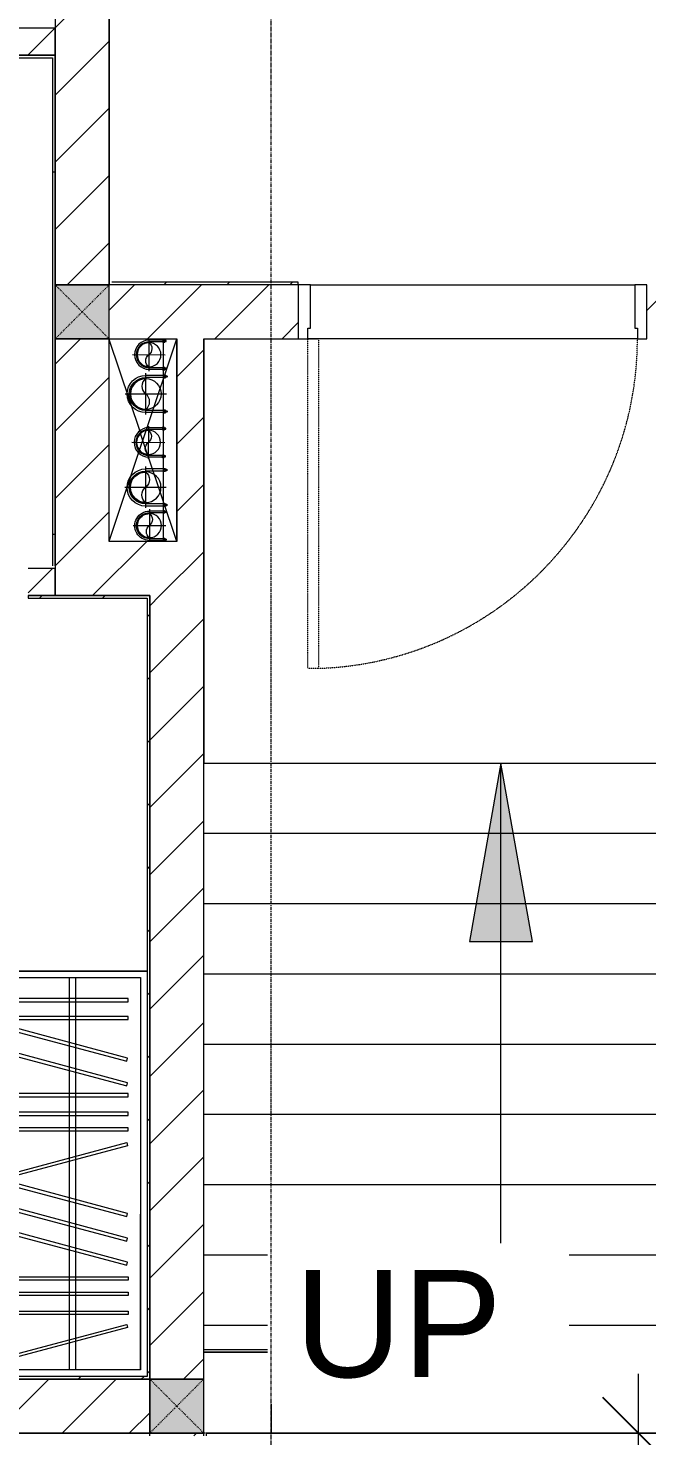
# Model space of a CAD drawing. Header units: millimetres. Extents: x 5356 to 209803, y -16346 to 109894.
# Drawn here: x 41753 to 44043, y 17227 to 22437 of the extents above; entities that cross this region are included whole.
import ezdxf

# ---------------------------------------------------------------- set-up
doc = ezdxf.new("R2010")
doc.units = ezdxf.units.MM
for name, pattern in [('Dash', [6, 3, -3]), ('Grid Line', [22.225, 12.7, -3.175, 3.175, -3.175]), ('IMPORT-CENTER _3_', [10.16, 6.35, -1.27, 1.27, -1.27]), ('IMPORT-Overhead', [3.96875, 2.38125, -1.5875]), ('NET VAN', [1.06, 0.53, -0.53])]:
    doc.linetypes.add(name, pattern=pattern)
for name, color, linetype, lineweight in [('0-1', 7, 'Continuous', 5), ('0-2', 9, 'Continuous', 9), ('A-ANNO-DIMS', 211, 'Continuous', 9), ('A-ANNO-DIMS-220', 211, 'Continuous', 9), ('A-AREA-1', 30, 'IMPORT-Overhead', 9), ('A-CLNG-PATT', 13, 'Continuous', 9), ('A-DETL-GENF-2', 9, 'NET VAN', 9), ('A-DOOR', 31, 'Continuous', 9), ('A-DOOR-FRAM', 31, 'Continuous', 9), ('A-FLOR', 192, 'Continuous', 9), ('A-FLOR-1', 9, 'Continuous', 9), ('A-WALL', 113, 'Continuous', 9), ('A-WALL-1', 253, 'Continuous', 18), ('A-WALL-2', 9, 'Continuous', 9), ('A-WALL-3', 113, 'Continuous', 18), ('A-WALL-PATT-1', 10, 'Continuous', 9), ('A-WALL-PATT-2', 9, 'Continuous', 9), ('A-WALL-PATT-3', 111, 'Continuous', 9), ('G-IMPT', 8, 'Continuous', 9), ('G-IMPT-2', 8, 'IMPORT-CENTER _3_', 9), ('I-FURN-1', 9, 'Continuous', 9), ('I-WALL-1', 253, 'Continuous', 18), ('I-WALL-3', 2, 'Continuous', 18), ('L-SITE-WALL-1', 9, 'Continuous', 9), ('M-EQPM', 50, 'Continuous', 9), ('S-COLS', 52, 'Continuous', 9), ('S-COLS-1', 254, 'Continuous', 5), ('S-COLS-4', 52, 'Continuous', 18), ('S-COLS-5', 52, 'Dash', 9), ('S-COLS-HDLN', 52, 'Dash', 9), ('S-GRID-1', 1, 'Grid Line', 9), ('S-STRS', 31, 'Continuous', 9), ('S-STRS-ANNO', 31, 'Continuous', 9), ('S-STRS-IDEN', 31, 'Continuous', 9)]:
    doc.layers.add(name, color=color, linetype=linetype, lineweight=lineweight)
doc.styles.add('Arial', font='arial_0.ttf', dxfattribs={"height": 396})
doc.styles.add('Arial_2', font='arial_0.ttf', dxfattribs={"width": 0.9, "height": 660})
doc.dimstyles.new('1_Dim_chi_tiet_khu_đất_2', dxfattribs={"dimscale": 304.8, "dimtxt": 673.371204, "dimasz": 0.866142, "dimexe": 0.721785, "dimexo": 0.0625, "dimgap": 0.072178, "dimtad": 1, "dimdec": 0, "dimrnd": 5, "dimzin": 0, "dimdsep": 46, "dimtxsty": 'Arial_2', "dimblk1": 'OBLIQUE', "dimblk2": 'OBLIQUE', "dimsah": 1, "dimcen": 0.09, "dimdle": 0.721785, "dimazin": 0, "dimtfac": 1, "dimtdec": 4, "dimtix": 1, "dimtmove": 0, "dimatfit": 3, "dimfxl": 2.165354, "dimfxlon": 1, "dimtvp": 1, "dimtolj": 1, "dimtzin": 0, "dimarcsym": 2})
pattern_1 = [(45, (0, 0), (-124.4508, 124.4508), [])]
pattern_2 = [(45, (0, 0), (-116.6726, 116.6726), [])]
pattern_3 = [(0, (0, 0), (894.08, 223.52), [73.762, -596.798, 73.762, -596.798, -3576.32]), (0, (0, 0), (894.08, 223.52), [-1341.12, 73.762, -1267.358, 73.762, -596.798, -1564.64]), (0, (0, 0), (894.08, 223.52), [-3352.8, 73.762, -373.278, 73.762, -1043.838]), (120, (335.28, 111.76), (-640.614, 662.536), [73.762, -596.798, 73.762, -4173.118]), (120, (335.28, 111.76), (-640.614, 662.536), [-744.322, -596.798, 73.762, -1267.358, -2235.2]), (120, (335.28, 111.76), (-640.614, 662.536), [-2682.24, 73.762, -596.798, 73.762, -1490.878]), (120, (335.28, 111.76), (-640.614, 662.536), [-3426.562, -373.278, 73.762, -1043.838]), (240, (447.04, 558.8), (-253.466, -886.056), [73.762, -596.798, 73.762, -4173.118]), (240, (447.04, 558.8), (-253.466, -886.056), [-744.322, -596.798, 73.762, -1267.358, -2235.2]), (240, (447.04, 558.8), (-253.466, -886.056), [-2682.24, 73.762, -596.798, 73.762, -1490.878]), (240, (447.04, 558.8), (-253.466, -886.056), [-3426.562, -373.278, 73.762, -1043.838])]

# ---------------------------------------------------------------- blocks, each defined once
blk = doc.blocks.new('NCV_TKTC_KET CAU_rvt-1-TKCS_MB ĐỊNH VỊ MỐC TỌA ĐỘ CÔNG TRÌNH')
at = {"layer": 'A-FLOR-1'}
blk.add_line((42052.7, 20536.9), (42052.7, 21286.9), dxfattribs=at)
at = {"layer": 'L-SITE-WALL-1'}
blk.add_line((42402.6, 17536.9), (42652.6, 17536.9), dxfattribs=at)
blk = doc.blocks.new('TU QUAN AO-SUITE ROOM_3 - TU QUAN AO-SUITE ROOM_3-V95-TKCS_MB ĐỊNH VỊ MỐC TỌA ĐỘ CÔNG TRÌNH')
at = {"layer": 'I-FURN-1'}
for p, q in [((0, -1500), (0, 0)), ((0, 0), (0, -1500)), ((-526, -24), (-24, -24)), ((-526, -1476), (-526, -24)), ((-526, -24), (-526, -600)), ((-287, -24), (-287, -576)), ((-263, -24), (-263, -576)), ((-24, -24), (-24, -1476)), ((-478.3, -181.1), (-61.3, -69.4)), ((-58.2, -80.9), (-475.2, -192.7)), ((-61.3, -69.4), (-58.2, -80.9)), ((-475.2, -192.7), (-478.3, -181.1)), ((-480.1, -229.7), (-50.1, -229.7)), ((-480.1, -241.7), (-480.1, -229.7)), ((-50.1, -241.7), (-480.1, -241.7)), ((-50.1, -229.7), (-50.1, -241.7)), ((-480.1, -299.2), (-50.1, -299.2)), ((-480.1, -311.2), (-480.1, -299.2)), ((-50.1, -311.2), (-480.1, -311.2)), ((-50.1, -299.2), (-50.1, -311.2)), ((-480.1, -356.4), (-50.1, -356.4)), ((-480.1, -368.4), (-480.1, -356.4)), ((-50.1, -356.4), (-50.1, -368.4)), ((-50.1, -368.4), (-480.1, -368.4)), ((-475.2, -411.5), (-478.3, -423.1)), ((-58.2, -523.3), (-475.2, -411.5)), ((-478.3, -423.1), (-61.3, -534.9)), ((-475.2, -500.3), (-478.3, -511.9)), ((-478.3, -511.9), (-61.3, -623.6)), ((-58.2, -612.1), (-475.2, -500.3)), ((-61.3, -534.9), (-58.2, -523.3)), ((-526, -1476), (-526, -600)), ((-475.2, -591.5), (-478.3, -603.1)), ((-478.3, -603.1), (-61.3, -714.9)), ((-58.2, -703.3), (-475.2, -591.5)), ((-287, -576), (-287, -1476)), ((-263, -576), (-263, -1476)), ((-61.3, -623.6), (-58.2, -612.1)), ((-61.3, -714.9), (-58.2, -703.3)), ((-478.3, -853.9), (-61.3, -742.1)), ((-58.2, -753.7), (-475.2, -865.5)), ((-61.3, -742.1), (-58.2, -753.7)), ((-475.2, -865.5), (-478.3, -853.9)), ((-480.1, -908.6), (-480.1, -920.6)), ((-480.1, -908.6), (-480.1, -920.6)), ((-50.1, -908.6), (-480.1, -908.6)), ((-480.1, -920.6), (-50.1, -920.6)), ((-50.1, -920.6), (-50.1, -908.6)), ((-480.1, -965.8), (-480.1, -977.8)), ((-480.1, -965.8), (-480.1, -977.8)), ((-50.1, -965.8), (-480.1, -965.8)), ((-480.1, -977.8), (-50.1, -977.8)), ((-50.1, -977.8), (-50.1, -965.8)), ((-480.1, -1035.3), (-480.1, -1047.3)), ((-480.1, -1035.3), (-480.1, -1047.3)), ((-50.1, -1035.3), (-480.1, -1035.3)), ((-50.1, -1047.3), (-50.1, -1035.3)), ((-480.1, -1047.3), (-50.1, -1047.3)), ((-475.2, -1075.3), (-478.3, -1086.9)), ((-478.3, -1086.9), (-61.3, -1198.6)), ((-58.2, -1187.1), (-475.2, -1075.3)), ((-475.2, -1166.5), (-478.3, -1178.1)), ((-478.3, -1178.1), (-61.3, -1289.9)), ((-58.2, -1278.3), (-475.2, -1166.5)), ((-61.3, -1198.6), (-58.2, -1187.1)), ((-61.3, -1289.9), (-58.2, -1278.3)), ((-480.1, -1320.5), (-480.1, -1332.5)), ((-480.1, -1320.5), (-480.1, -1332.5)), ((-50.1, -1320.5), (-480.1, -1320.5)), ((-480.1, -1332.5), (-50.1, -1332.5)), ((-50.1, -1332.5), (-50.1, -1320.5)), ((-480.1, -1386.9), (-480.1, -1398.9)), ((-480.1, -1386.9), (-480.1, -1398.9)), ((-50.1, -1386.9), (-480.1, -1386.9)), ((-480.1, -1398.9), (-50.1, -1398.9)), ((-50.1, -1398.9), (-50.1, -1386.9)), ((-550, -1500), (0, -1500)), ((0, -1500), (-550, -1500)), ((-24, -1476), (-526, -1476))]:
    blk.add_line(p, q, dxfattribs=at)
blk = doc.blocks.new('NCV_TKTC_TANG 1_rvt-1-TKCS_MB ĐỊNH VỊ MỐC TỌA ĐỘ CÔNG TRÌNH')
at = {"layer": 'A-WALL-PATT-1'}
h = blk.add_hatch(dxfattribs=at)
h.set_pattern_fill('FP_2', color=256, style=0, pattern_type=2)
h.set_pattern_definition(pattern_1)
h.paths.add_polyline_path([(41852.6, 22336.9), (41852.6, 22436.9), (40052.6, 22436.9), (40052.6, 22336.9), (41669.5, 22336.9)])
h.paths.add_polyline_path([(38152.6, 22336.9), (39952.6, 22336.9), (39952.6, 22436.9), (38152.6, 22436.9), (38152.6, 22431.7)])
h = blk.add_hatch(dxfattribs=at)
h.set_pattern_fill('FP_4', color=256, style=0, pattern_type=2)
h.set_pattern_definition(pattern_3)
h.paths.add_polyline_path([(41419.3, 22326.9), (41852.6, 22326.9), (41852.6, 22336.9), (40062.6, 22336.9), (40062.6, 22326.9), (41397.5, 22326.9)])
h = blk.add_hatch(dxfattribs=at)
h.set_pattern_fill('FP_4', color=256, style=0, pattern_type=2)
h.set_pattern_definition(pattern_3)
h.paths.add_polyline_path([(41852.6, 20446.9), (41852.6, 22326.9), (41842.6, 22326.9), (41842.6, 20446.9)])
h = blk.add_hatch(dxfattribs=at)
h.set_pattern_fill('FP_2', color=256, style=0, pattern_type=2)
h.set_pattern_definition(pattern_1)
h.paths.add_polyline_path([(40952.6, 20336.9), (40952.6, 20436.9), (40052.6, 20436.9), (40052.6, 20336.9), (40459, 20336.9)])
h.paths.add_polyline_path([(41752.6, 20336.9), (41852.6, 20336.9), (41852.6, 20436.9), (41752.6, 20436.9), (41752.6, 20386.9)])
at = {"layer": 'A-WALL-PATT-2'}
h = blk.add_hatch(dxfattribs=at)
h.set_pattern_fill('FP_3', color=256, style=0, pattern_type=2)
h.set_pattern_definition(pattern_2)
h.paths.add_polyline_path([(40952.6, 20326.9), (40952.6, 20336.9), (38152.6, 20336.9), (38152.6, 20326.9), (40459, 20326.9)])
h.paths.add_polyline_path([(41760.6, 20326.9), (42202.6, 20326.9), (42202.6, 20336.9), (41752.6, 20336.9), (41752.6, 20326.9)])
h = blk.add_hatch(dxfattribs=at)
h.set_pattern_fill('FP_3', color=256, style=0, pattern_type=2)
h.set_pattern_definition(pattern_2)
h.paths.add_polyline_path([(42192.6, 17436.9), (42202.6, 17436.9), (42202.6, 20326.9), (42192.6, 20326.9), (42192.6, 17446.9)])
h = blk.add_hatch(dxfattribs=at)
h.set_pattern_fill('FP_3', color=256, style=0, pattern_type=2)
h.set_pattern_definition(pattern_2)
h.paths.add_polyline_path([(38652.6, 17436.9), (42192.6, 17436.9), (42192.6, 17446.9), (38652.6, 17446.9)])
at = {"layer": 'A-WALL-1'}
for p, q in [((41852.6, 22436.9), (40052.6, 22436.9)), ((41852.6, 22336.9), (41852.6, 22436.9)), ((40052.6, 22336.9), (41852.6, 22336.9)), ((41852.6, 20336.9), (41852.6, 20436.9))]:
    blk.add_line(p, q, dxfattribs=at)
at = {"layer": 'A-WALL-2'}
for p, q in [((41852.6, 20436.9), (41752.6, 20436.9)), ((41752.6, 20336.9), (41852.6, 20336.9)), ((41852.6, 20336.9), (41752.6, 20336.9))]:
    blk.add_line(p, q, dxfattribs=at)
at = {"layer": 'I-WALL-1'}
for p, q in [((41852.6, 22336.9), (40062.6, 22336.9)), ((41651, 22326.9), (41842.6, 22326.9)), ((41842.6, 22326.9), (41842.6, 20446.9)), ((41852.6, 22326.9), (41852.6, 22336.9)), ((41852.6, 20446.9), (41852.6, 22326.9)), ((41752.6, 20336.9), (41752.6, 20326.9)), ((41752.6, 20326.9), (42192.6, 20326.9)), ((42202.6, 20336.9), (41852.6, 20336.9)), ((42192.6, 20326.9), (42192.6, 17446.9)), ((42202.6, 20326.9), (42202.6, 20336.9)), ((42202.6, 17436.9), (42202.6, 20326.9)), ((38652.6, 17436.9), (42192.6, 17436.9)), ((42192.6, 17446.9), (38662.6, 17446.9)), ((42192.6, 17436.9), (42202.6, 17436.9))]:
    blk.add_line(p, q, dxfattribs=at)
at = {"layer": 'I-FURN-1', "rotation": 180}
blk.add_blockref('TU QUAN AO-SUITE ROOM_3 - TU QUAN AO-SUITE ROOM_3-V95-TKCS_MB ĐỊNH VỊ MỐC TỌA ĐỘ CÔNG TRÌNH', (41642.6, 17446.9), dxfattribs=at)
blk = doc.blocks.new('FD_01 - FD_01-1200x2200mm-V1-TKCS_MB ĐỊNH VỊ MỐC TỌA ĐỘ CÔNG TRÌNH')
at = {"layer": 'A-DETL-GENF-2'}
for p, q in [((570, 100), (570, 1320)), ((570, 1320), (610, 1320)), ((610, 1320), (610, 100)), ((610, 100), (570, 100))]:
    blk.add_line(p, q, dxfattribs=at)
blk.add_arc((610, 100), 1220, 91.8789, 180, dxfattribs=at)
at = {"layer": 'A-DOOR-FRAM'}
for p, q in [((-610, 100), (-645, 100)), ((-645, 100), (-645, -100)), ((-610, 60), (-610, 100)), ((-600, 60), (-610, 60)), ((-600, -100), (-600, 60)), ((610, 60), (600, 60)), ((600, 60), (600, -100)), ((645, 100), (610, 100)), ((610, 100), (610, 60)), ((645, -100), (645, 100)), ((-645, -100), (-600, -100)), ((600, -100), (645, -100))]:
    blk.add_line(p, q, dxfattribs=at)
blk = doc.blocks.new('TKTC_XREF_251221_MB TANG 1 - TKTC_XREF_260130_MB TANG 1_dwg_CUM U_DN100-4202112-TKCS_MB ĐỊNH VỊ MỐC TỌA ĐỘ CÔNG TRÌNH')
at = {"layer": 'G-IMPT'}
blk.add_hatch(color=256, dxfattribs=at).paths.add_polyline_path([(0, 61), (0, 57), (14.8, 55.1), (28.5, 49.4), (40.3, 40.3), (49.4, 28.5), (55.1, 14.8), (57, 0), (55.1, -14.8), (49.4, -28.5), (40.3, -40.3), (28.5, -49.4), (14.8, -55.1), (0, -57), (0, -61), (15.8, -58.9), (30.5, -52.8), (43.1, -43.1), (52.8, -30.5), (58.9, -15.8), (61, 0), (58.9, 15.8), (52.8, 30.5), (43.1, 43.1), (30.5, 52.8), (15.8, 58.9)])
for p, q in [((-79.1, 66.6), (-79.1, 63.4)), ((-76.6, 66.6), (-76.6, 63.4)), ((-74.6, 66.6), (-74.6, 63.4)), ((-72.7, 69.3), (-72.7, 60.7)), ((-66.9, 67.9), (-71.7, 67.9)), ((-65, 69), (0, 69)), ((-66.9, 62.1), (-71.7, 62.1)), ((-79.1, -63.4), (-79.1, -66.6)), ((-76.6, -63.4), (-76.6, -66.6)), ((-74.6, -63.4), (-74.6, -66.6)), ((-72.7, -60.7), (-72.7, -69.3)), ((-66.9, -62.1), (-71.7, -62.1)), ((-66.9, -67.9), (-71.7, -67.9)), ((-65, -69), (0, -69))]:
    blk.add_line(p, q, dxfattribs=at)
at = {"layer": 'G-IMPT', "flags": 128}
for points in [[(-72.7, 67.6), (-78.1, 67.6), (-78.1, 62.4), (-72.7, 62.4)], [(-71.7, 59.2), (-66.9, 59.2), (-66.9, 70.8), (-71.7, 70.8)], [(-66.9, 70.8), (-66.9, 72.7), (-65, 72.7), (-65, 57.3), (-66.9, 57.3), (-66.9, 59.2)], [(-65, 61), (0, 61), (0, 57)], [(-72.7, -62.4), (-78.1, -62.4), (-78.1, -67.6), (-72.7, -67.6)], [(-71.7, -70.8), (-66.9, -70.8), (-66.9, -59.2), (-71.7, -59.2)], [(-66.9, -59.2), (-66.9, -57.3), (-65, -57.3), (-65, -72.7), (-66.9, -72.7), (-66.9, -70.8)], [(-65, -61), (0, -61), (0, -57)]]:
    blk.add_lwpolyline(points, dxfattribs=at)
at = {"layer": 'G-IMPT'}
for centre, radius, start, end in [((-78.1, 66.6), 0.96, 90, 180), ((-71.1, 69.3), 1.56, 112.61986, 247.38014), ((-67.9, 65), 4.8, 143.1301, 216.8699), ((0, 0), 69, 270, 90), ((-78.1, 63.4), 0.96, 180, 270), ((-71.1, 60.7), 1.56, 112.61986, 247.38014), ((0, 0), 61, 270, 90), ((0, 0), 57, 270, 90), ((-78.1, -63.4), 0.96, 90, 180), ((-71.1, -60.7), 1.56, 112.61986, 247.38014), ((-67.9, -65), 4.8, 143.1301, 216.8699), ((-78.1, -66.6), 0.96, 180, 270), ((-71.1, -69.3), 1.56, 112.61986, 247.38014)]:
    blk.add_arc(centre, radius, start, end, dxfattribs=at)
blk = doc.blocks.new('TKTC_XREF_251221_MB TANG 1 - TKTC_XREF_260130_MB TANG 1_dwg_$cc-4202113-TKCS_MB ĐỊNH VỊ MỐC TỌA ĐỘ CÔNG TRÌNH')
at = {"layer": 'G-IMPT'}
blk.add_circle((0, 0), 0.5, dxfattribs=at)
for centre, radius, start, end in [((0, 0), 0.5, 90, 270), ((0.188, 0.25), 0.313, 126.8699, 233.1301), ((-0.188, -0.25), 0.313, 306.8699, 53.1301)]:
    blk.add_arc(centre, radius, start, end, dxfattribs=at)
at = {"layer": 'G-IMPT-2'}
for p, q in [((0, -0.653), (0, 0.673)), ((-0.673, 0), (0.673, 0))]:
    blk.add_line(p, q, dxfattribs=at)
blk = doc.blocks.new('TKTC_XREF_251221_MB TANG 1 - TKTC_XREF_260130_MB TANG 1_dwg_$cc-4202114-TKCS_MB ĐỊNH VỊ MỐC TỌA ĐỘ CÔNG TRÌNH')
at = {"layer": 'G-IMPT'}
blk.add_circle((0, 0), 0.5, dxfattribs=at)
for centre, radius, start, end in [((0, 0), 0.5, 90, 270), ((0.188, 0.25), 0.313, 126.8699, 233.1301), ((-0.188, -0.25), 0.313, 306.8699, 53.1301)]:
    blk.add_arc(centre, radius, start, end, dxfattribs=at)
at = {"layer": 'G-IMPT-2'}
for p, q in [((0, -0.673), (0, 0.673)), ((-0.673, 0), (0.673, 0))]:
    blk.add_line(p, q, dxfattribs=at)
blk = doc.blocks.new('TKTC_XREF_251221_MB TANG 1 - TKTC_XREF_260130_MB TANG 1_dwg_CUM U_DN100-4202115-TKCS_MB ĐỊNH VỊ MỐC TỌA ĐỘ CÔNG TRÌNH')
at = {"layer": 'G-IMPT'}
blk.add_hatch(color=256, dxfattribs=at).paths.add_polyline_path([(0, -61), (0, -57), (14.8, -55.1), (28.5, -49.4), (40.3, -40.3), (49.4, -28.5), (55.1, -14.8), (57, 0), (55.1, 14.8), (49.4, 28.5), (40.3, 40.3), (28.5, 49.4), (14.8, 55.1), (0, 57), (0, 61), (15.8, 58.9), (35.6, 48.9), (43.1, 43.1), (52.8, 30.5), (58.9, 15.8), (61, 0), (58.9, -15.8), (52.8, -30.5), (43.1, -43.1), (30.5, -52.8), (15.8, -58.9)])
for p, q in [((-79.1, 66.6), (-79.1, 63.4)), ((-76.6, 66.6), (-76.6, 63.4)), ((-74.6, 66.6), (-74.6, 63.4)), ((-72.7, 69.3), (-72.7, 60.7)), ((-66.9, 67.9), (-71.7, 67.9)), ((-66.9, 62.1), (-71.7, 62.1)), ((-65, 69), (0, 69)), ((-79.1, -63.4), (-79.1, -66.6)), ((-76.6, -63.4), (-76.6, -66.6)), ((-74.6, -63.4), (-74.6, -66.6)), ((-72.7, -60.7), (-72.7, -69.3)), ((-66.9, -62.1), (-71.7, -62.1)), ((-66.9, -67.9), (-71.7, -67.9)), ((-65, -69), (0, -69))]:
    blk.add_line(p, q, dxfattribs=at)
at = {"layer": 'G-IMPT', "flags": 128}
for points in [[(-72.7, 67.6), (-78.1, 67.6), (-78.1, 62.4), (-72.7, 62.4)], [(-71.7, 59.2), (-66.9, 59.2), (-66.9, 70.8), (-71.7, 70.8)], [(-66.9, 70.8), (-66.9, 72.7), (-65, 72.7), (-65, 57.3), (-66.9, 57.3), (-66.9, 59.2)], [(-65, 61), (0, 61), (0, 57)], [(-72.7, -62.4), (-78.1, -62.4), (-78.1, -67.6), (-72.7, -67.6)], [(-71.7, -70.8), (-66.9, -70.8), (-66.9, -59.2), (-71.7, -59.2)], [(-66.9, -59.2), (-66.9, -57.3), (-65, -57.3), (-65, -72.7), (-66.9, -72.7), (-66.9, -70.8)], [(-65, -61), (0, -61), (0, -57)]]:
    blk.add_lwpolyline(points, dxfattribs=at)
at = {"layer": 'G-IMPT'}
for centre, radius, start, end in [((-78.1, 66.6), 0.96, 90, 180), ((-78.1, 63.4), 0.96, 180, 270), ((-71.1, 69.3), 1.56, 112.6199, 247.3801), ((-67.9, 65), 4.8, 143.1301, 216.8699), ((-71.1, 60.7), 1.56, 112.6199, 247.3801), ((0, 0), 69, 270, 90), ((0, 0), 61, 270, 90), ((0, 0), 57, 270, 90), ((-78.1, -63.4), 0.96, 90, 180), ((-78.1, -66.6), 0.96, 180, 270), ((-71.1, -60.7), 1.56, 112.6199, 247.3801), ((-67.9, -65), 4.8, 143.1301, 216.8699), ((-71.1, -69.3), 1.56, 112.6199, 247.3801)]:
    blk.add_arc(centre, radius, start, end, dxfattribs=at)
blk = doc.blocks.new('TKTC_XREF_251221_MB TANG 1 - TKTC_XREF_260130_MB TANG 1_dwg_$cc-V192-TKCS_MB ĐỊNH VỊ MỐC TỌA ĐỘ CÔNG TRÌNH')
at = {"layer": 'G-IMPT'}
blk.add_circle((0, 0), 0.5, dxfattribs=at)
for centre, radius, start, end in [((0, 0), 0.5, 90, 270), ((0.188, 0.25), 0.313, 126.8699, 233.1301), ((-0.188, -0.25), 0.313, 306.8699, 53.1301)]:
    blk.add_arc(centre, radius, start, end, dxfattribs=at)
at = {"layer": 'G-IMPT-2'}
for p, q in [((0, -0.673), (0, 0.673)), ((-0.673, 0), (0.673, 0))]:
    blk.add_line(p, q, dxfattribs=at)
blk = doc.blocks.new('TKTC_XREF_251221_MB TANG 1 - TKTC_XREF_260130_MB TANG 1_dwg_$cc-4202116-TKCS_MB ĐỊNH VỊ MỐC TỌA ĐỘ CÔNG TRÌNH')
at = {"layer": 'G-IMPT'}
blk.add_circle((0, 0), 0.5, dxfattribs=at)
for centre, radius, start, end in [((0, 0), 0.5, 90, 270), ((0.188, 0.25), 0.313, 126.8699, 233.1301), ((-0.188, -0.25), 0.313, 306.8699, 53.1301)]:
    blk.add_arc(centre, radius, start, end, dxfattribs=at)
at = {"layer": 'G-IMPT-2'}
for p, q in [((0, -0.673), (0, 0.673)), ((-0.673, 0), (0.673, 0))]:
    blk.add_line(p, q, dxfattribs=at)
blk = doc.blocks.new('TKTC_XREF_251221_MB TANG 1 - TKTC_XREF_260130_MB TANG 1_dwg_$cc-V202-TKCS_MB ĐỊNH VỊ MỐC TỌA ĐỘ CÔNG TRÌNH')
at = {"layer": 'G-IMPT'}
blk.add_circle((0, 0), 0.5, dxfattribs=at)
for centre, radius, start, end in [((0, 0), 0.5, 90, 270), ((0.188, 0.25), 0.313, 126.8699, 233.1301), ((-0.188, -0.25), 0.313, 306.8699, 53.1301)]:
    blk.add_arc(centre, radius, start, end, dxfattribs=at)
at = {"layer": 'G-IMPT-2'}
for p, q in [((0, -0.673), (0, 0.659)), ((-0.673, 0), (0.673, 0))]:
    blk.add_line(p, q, dxfattribs=at)
blk = doc.blocks.new('TKTC_XREF_251221_MB TANG 1 - TKTC_XREF_260130_MB TANG 1_dwg-4202109-TKCS_MB ĐỊNH VỊ MỐC TỌA ĐỘ CÔNG TRÌNH')
at = {"layer": 'G-IMPT'}
blk.add_line((-160739, -384109.7), (-158699.1, -384109.7), dxfattribs=at)
at = {"layer": 'G-IMPT', "flags": 128}
blk.add_lwpolyline([(-160898.9, -380059.7), (-160898.9, -380808.5), (-160849.2, -380808.2), (-160849.2, -380059.7)], dxfattribs=at)
at = {"extrusion": (0, 0, -1)}
for name, p, xscale, yscale, zscale, rotation in [('TKTC_XREF_251221_MB TANG 1 - TKTC_XREF_260130_MB TANG 1_dwg_$cc-4202113-TKCS_MB ĐỊNH VỊ MỐC TỌA ĐỘ CÔNG TRÌNH', (160952.6, -380118.5), 90.00000000005119, 90.00000000005119, -90.0000000000512, 180.3740267799373), ('TKTC_XREF_251221_MB TANG 1 - TKTC_XREF_260130_MB TANG 1_dwg_CUM U_DN100-4202115-TKCS_MB ĐỊNH VỊ MỐC TỌA ĐỘ CÔNG TRÌNH', (160963.8, -380263.6), 0.9974999999999965, 0.9974999999999965, -0.9974999999999965, 0.0009913385626578414), ('TKTC_XREF_251221_MB TANG 1 - TKTC_XREF_260130_MB TANG 1_dwg_$cc-4202116-TKCS_MB ĐỊNH VỊ MỐC TỌA ĐỘ CÔNG TRÌNH', (160954.4, -380442.8), 90.00000000005119, 90.00000000005119, -90.0000000000512, 180.3740267799373), ('TKTC_XREF_251221_MB TANG 1 - TKTC_XREF_260130_MB TANG 1_dwg_$cc-V192-TKCS_MB ĐỊNH VỊ MỐC TỌA ĐỘ CÔNG TRÌNH', (160964.3, -380608.8), 113.7150000000092, 113.7150000000092, -113.7150000000092, 179.9990086636432), ('TKTC_XREF_251221_MB TANG 1 - TKTC_XREF_260130_MB TANG 1_dwg_CUM U_DN100-4202115-TKCS_MB ĐỊNH VỊ MỐC TỌA ĐỘ CÔNG TRÌNH', (160964.3, -380609.7), 0.9975000000000005, 0.9975000000000005, -0.9975000000000005, 0.000991338195008684), ('TKTC_XREF_251221_MB TANG 1 - TKTC_XREF_260130_MB TANG 1_dwg_$cc-V202-TKCS_MB ĐỊNH VỊ MỐC TỌA ĐỘ CÔNG TRÌNH', (160950.4, -380750.5), 89.77500000000572, 89.77500000000572, -89.77500000000572, 180.0009685526747), ('TKTC_XREF_251221_MB TANG 1 - TKTC_XREF_260130_MB TANG 1_dwg_CUM U_DN100-4202115-TKCS_MB ĐỊNH VỊ MỐC TỌA ĐỘ CÔNG TRÌNH', (160950.4, -380751.2), 0.7875000000000006, 0.7875000000000006, -0.7875000000000006, 0.002951227274326912)]:
    blk.add_blockref(name, p, dxfattribs=dict(at, xscale=xscale, yscale=yscale, zscale=zscale, rotation=rotation))
for name, p, xscale, yscale, zscale, rotation in [('TKTC_XREF_251221_MB TANG 1 - TKTC_XREF_260130_MB TANG 1_dwg_CUM U_DN100-4202112-TKCS_MB ĐỊNH VỊ MỐC TỌA ĐỘ CÔNG TRÌNH', (-160950.6, -380118.5), 0.7894736842105242, 0.7894736842105242, 0.7894736842105242, 179.6259732184666), ('TKTC_XREF_251221_MB TANG 1 - TKTC_XREF_260130_MB TANG 1_dwg_$cc-4202114-TKCS_MB ĐỊNH VỊ MỐC TỌA ĐỘ CÔNG TRÌNH', (-160963.8, -380263.6), 113.7150000000092, 113.7150000000092, 113.7150000000092, 359.9990086636432), ('TKTC_XREF_251221_MB TANG 1 - TKTC_XREF_260130_MB TANG 1_dwg_CUM U_DN100-4202112-TKCS_MB ĐỊNH VỊ MỐC TỌA ĐỘ CÔNG TRÌNH', (-160952.5, -380442.8), 0.7894736842105242, 0.7894736842105242, 0.7894736842105242, 179.6259732184666)]:
    blk.add_blockref(name, p, dxfattribs=dict(xscale=xscale, yscale=yscale, zscale=zscale, rotation=rotation))
blk = doc.blocks.new('TKTC_XREF_251221_MB TANG 1 - TKTC_XREF_251221_MB TANG 1-2038492-TKCS_MB ĐỊNH VỊ MỐC TỌA ĐỘ CÔNG TRÌNH')
blk.add_blockref('TKTC_XREF_251221_MB TANG 1 - TKTC_XREF_260130_MB TANG 1_dwg-4202109-TKCS_MB ĐỊNH VỊ MỐC TỌA ĐỘ CÔNG TRÌNH', (169499.1, 384109.7))
blk = doc.blocks.new('G1_SOF - BO TRU - 200x200-3050151-TKCS_MB ĐỊNH VỊ MỐC TỌA ĐỘ CÔNG TRÌNH')
at = {"layer": 'S-COLS-HDLN'}
for p, q in [((-100, 100), (100, -100)), ((100, 100), (-100, -100))]:
    blk.add_line(p, q, dxfattribs=at)
blk = doc.blocks.new('DIMBLOCK32-TKCS_MB ĐỊNH VỊ MỐC TỌA ĐỘ CÔNG TRÌNH')
at = {"layer": 'A-ANNO-DIMS-220'}
for p, q in [((44012.1, 7668.2), (44012.1, 17456.9)), ((43352.1, 17236.9), (44232.1, 17236.9)), ((44012.1, 17236.9), (43352.1, 17236.9)), ((43352.1, 7888.2), (44232.1, 7888.2)), ((44012.1, 7888.2), (43352.1, 7888.2))]:
    blk.add_line(p, q, dxfattribs=at)
at = {"layer": 'A-ANNO-DIMS-220', "lineweight": 25}
for p, q in [((44012.1, 17236.9), (43880.1, 17368.9)), ((44012.1, 17236.9), (44144.1, 17104.9)), ((44012.1, 7888.2), (43880.1, 8020.2)), ((44012.1, 7888.2), (44144.1, 7756.2))]:
    blk.add_line(p, q, dxfattribs=at)
at = {"layer": 'A-ANNO-DIMS-220', "color": 0, "insert": (43133.3, 11650.9), "char_height": 660, "width": 2187.938, "attachment_point": 1, "rotation": 90, "line_spacing_factor": 0.941778, "style": 'Arial_2'}
blk.add_mtext('9350', dxfattribs=at)
blk = doc.blocks.new('_Oblique')
at = {"color": 0, "linetype": 'ByBlock', "lineweight": -2}
blk.add_line((-0.5, -0.5), (0.5, 0.5), dxfattribs=at)

msp = doc.modelspace()

# ---------------------------------------------------------------- hatches: boundary and pattern name
at = {"layer": 'A-CLNG-PATT'}
h = msp.add_hatch(dxfattribs=at)
h.set_pattern_fill('FP_10', color=256, style=0, pattern_type=2)
h.set_pattern_definition([(37.5, (0, 0), (-17.8824, 546.968), [7.376, -424.107, 7.376, -475.204, -461.289]), (37.5, (0, 0), (-17.8824, 546.968), [-914.063, 7.376, -453.913]), (7.5, (0, 0), (502.3874, 801.1234), [7.376, -225.398, 7.376, -381.526, -149.032]), (7.5, (0, 0), (502.3874, 801.1234), [-621.676, 7.376, -141.656]), (327.5, (-349.16, 0), (884.0133, 1.6066), [7.376, -134.559, 7.376, -503.591, -667.095]), (327.5, (-349.16, 0), (884.0133, 1.6066), [-652.902, 7.376, -659.719]), (317.5, (-349.16, 0), (853.3503, 249.1463), [7.376, -63.591, 7.376, -327.591, -383.225]), (317.5, (-349.16, 0), (853.3503, 249.1463), [-405.935, 7.376, -375.849])])
h.paths.add_polyline_path([(42402.6, 19718.9), (42402.6, 19718.9), (42402.6, 20145.6)])
h.paths.add_polyline_path([(118502.5, 19718.9), (118502.6, 19718.9), (118502.5, 20145.6)])
h.paths.add_polyline_path([(42302.4, 28736.9), (42302.6, 28737), (42302.4, 28737.2)])
h.paths.add_polyline_path([(80352.6, 32736.9), (80352.6, 32746.9), (80342.6, 32746.9), (80342.6, 33335.3), (79052.6, 33335.3), (79052.6, 32737.4), (80152.6, 32736.9)])
h.paths.add_polyline_path([(77982.5, 32737.4), (78852.6, 32737.4), (78852.6, 33335.3), (77527.6, 33335.3), (77527.6, 32737.4)])
h.paths.add_polyline_path([(104827.6, 43237.7), (104827.6, 43237.7), (104827.6, 43436.9)])
at = {"layer": 'A-WALL-PATT-3'}
h = msp.add_hatch(dxfattribs=at)
h.set_pattern_fill('FP_1', color=256, style=0, pattern_type=2)
h.set_pattern_definition(pattern_1)
h.paths.add_polyline_path([(41852.6, 21486.9), (42052.6, 21486.9), (42052.6, 24197.4), (41852.6, 24197.4), (41852.6, 21625)])
h.paths.add_polyline_path([(41892.6, 25287.4), (42052.6, 25287.4), (42052.6, 25436.9), (41852.6, 25436.9), (41852.6, 25287.4)])
h = msp.add_hatch(dxfattribs=at)
h.set_pattern_fill('FP_1', color=256, style=0, pattern_type=2)
h.set_pattern_definition(pattern_1)
h.paths.add_polyline_path([(42402.6, 21286.9), (42402.6, 21486.9), (42052.6, 21486.9), (42052.6, 21286.9), (42302.6, 21286.9)])
h = msp.add_hatch(dxfattribs=at)
h.set_pattern_fill('FP_8', color=256, style=0, pattern_type=2)
h.set_pattern_definition(pattern_2)
h.paths.add_polyline_path([(42402.6, 21486.9), (42752.6, 21486.9), (42750.4, 21496.9), (42062.6, 21496.9), (42062.6, 21486.9), (42274.7, 21486.9)])
h.paths.add_polyline_path([(44602.6, 21486.9), (44602.6, 21496.9), (44042.6, 21496.9), (44042.6, 21486.9), (44090.3, 21486.9)])
h = msp.add_hatch(dxfattribs=at)
h.set_pattern_fill('FP_1', color=256, style=0, pattern_type=2)
h.set_pattern_definition(pattern_1)
h.paths.add_polyline_path([(44602.6, 21286.9), (44602.6, 21486.9), (44042.6, 21486.9), (44042.6, 21286.9), (44592.6, 21286.9)])
h.paths.add_polyline_path([(42402.6, 21286.9), (42752.6, 21286.9), (42752.6, 21486.9), (42402.6, 21486.9), (42402.6, 21326.9)])
h = msp.add_hatch(dxfattribs=at)
h.set_pattern_fill('FP_1', color=256, style=0, pattern_type=2)
h.set_pattern_definition(pattern_1)
h.paths.add_polyline_path([(41852.6, 20536.9), (42052.6, 20536.9), (42052.6, 21286.9), (41852.6, 21286.9), (41852.6, 20638.7)])
h = msp.add_hatch(dxfattribs=at)
h.set_pattern_fill('FP_1', color=256, style=0, pattern_type=2)
h.set_pattern_definition(pattern_1)
h.paths.add_polyline_path([(42302.6, 20536.9), (42402.6, 20536.9), (42402.6, 21286.9), (42302.6, 21286.9), (42302.6, 21131.9)])
h = msp.add_hatch(dxfattribs=at)
h.set_pattern_fill('FP_1', color=256, style=0, pattern_type=2)
h.set_pattern_definition(pattern_1)
h.paths.add_polyline_path([(42402.6, 20336.9), (42402.6, 20536.9), (41852.6, 20536.9), (41852.6, 20336.9), (42274.7, 20336.9)])
h = msp.add_hatch(dxfattribs=at)
h.set_pattern_fill('FP_1', color=256, style=0, pattern_type=2)
h.set_pattern_definition(pattern_1)
h.paths.add_polyline_path([(42402.6, 17226.9), (42402.6, 17236.9), (42202.6, 17236.9), (42202.6, 17226.9)])
h.paths.add_polyline_path([(42402.6, 17436.9), (42402.6, 20336.9), (42202.6, 20336.9), (42202.6, 17436.9)])
h = msp.add_hatch(dxfattribs=at)
h.set_pattern_fill('FP_1', color=256, style=0, pattern_type=2)
h.set_pattern_definition(pattern_1)
h.paths.add_polyline_path([(39248.6, 17236.9), (42202.6, 17236.9), (42202.6, 17436.9), (38652.6, 17436.9), (38652.6, 17236.9)])
at = {"layer": 'S-COLS-1'}
for points in [[(41852.6, 21286.9), (42052.6, 21286.9), (42052.6, 21486.9), (41852.6, 21486.9)], [(42202.6, 17236.9), (42402.6, 17236.9), (42402.6, 17436.9), (42202.6, 17436.9)]]:
    msp.add_hatch(color=256, dxfattribs=at).paths.add_polyline_path(points)
at = {"layer": 'S-STRS-ANNO'}
for points in [[(43618.9, 19056.9), (43502.6, 19716.9), (43386.2, 19056.9)], [(43502.6, 17526.9), (43562, 17544.4), (43602.6, 17591.2), (43611.4, 17652.6), (43585.7, 17709), (43533.6, 17742.5), (43471.6, 17742.5), (43419.4, 17709), (43393.7, 17652.6), (43402.5, 17591.2), (43443.1, 17544.4)]]:
    msp.add_hatch(color=256, dxfattribs=at).paths.add_polyline_path(points)
h = msp.add_hatch(color=256, dxfattribs=at)
edge = h.paths.add_edge_path()
edge.add_arc((43502.6, 17636.9), 110, 0, 360)

# ---------------------------------------------------------------- linework, layer by layer
at = {"layer": '0-2'}
for p, q in [((42168, 20940.1), (42052.7, 21285.2)), ((42190.4, 20950.9), (42302.6, 21286.9)), ((42165, 20875.1), (42189.3, 20947.6)), ((42194.9, 20859.4), (42169, 20937)), ((42052.7, 20538.6), (42163.8, 20871.5)), ((42163.8, 20871.5), (42164.7, 20874.2)), ((42302.6, 20536.9), (42196, 20856.1))]:
    msp.add_line(p, q, dxfattribs=at)
at = {"layer": 'A-AREA-1'}
msp.add_line((42402.6, 19716.9), (44592.6, 19716.9), dxfattribs=at)
at = {"layer": 'A-FLOR'}
for p, q in [((42052.6, 25436.9), (42052.6, 21486.9)), ((42402.6, 21286.9), (42402.6, 19716.9)), ((42402.6, 19716.9), (44592.6, 19716.9)), ((42652.6, 17636.9), (42652.6, 17236.9)), ((44452.6, 17236.9), (42412.6, 17236.9))]:
    msp.add_line(p, q, dxfattribs=at)
at = {"layer": 'A-WALL'}
for p, q in [((42052.6, 21286.9), (42052.6, 24197.4)), ((41852.6, 21486.9), (42052.6, 21486.9)), ((42752.6, 21486.9), (42402.6, 21486.9)), ((42797.6, 21486.9), (43997.6, 21486.9)), ((42052.6, 21286.9), (41852.6, 21286.9)), ((42402.6, 21286.9), (42752.6, 21286.9)), ((44007.6, 21286.9), (42787.6, 21286.9)), ((42402.6, 17546.9), (42652.6, 17546.9)), ((42652.6, 17536.9), (42402.6, 17536.9)), ((42202.6, 17236.9), (42202.6, 17436.9)), ((42202.6, 17436.9), (42402.6, 17436.9)), ((42202.6, 17226.9), (42202.6, 17236.9)), ((42402.6, 17226.9), (42402.6, 17236.9))]:
    msp.add_line(p, q, dxfattribs=at)
at = {"layer": 'A-WALL-3'}
for p, q in [((41852.6, 24197.4), (41852.6, 21486.9)), ((42402.6, 21486.9), (42052.6, 21486.9)), ((41852.6, 21286.9), (41852.6, 20336.9)), ((42052.6, 21286.9), (42302.6, 21286.9)), ((42052.6, 20536.9), (42052.6, 21286.9)), ((42302.6, 21286.9), (42302.6, 20536.9)), ((42402.6, 17436.9), (42402.6, 21286.9)), ((42302.6, 20536.9), (42052.6, 20536.9)), ((41852.6, 20336.9), (42202.6, 20336.9)), ((42202.6, 20336.9), (42202.6, 17436.9)), ((42202.6, 17436.9), (38652.6, 17436.9)), ((42402.6, 17236.9), (33652.6, 17236.9)), ((38652.6, 17236.9), (42202.6, 17236.9)), ((42412.6, 17226.9), (42412.6, 17236.9))]:
    msp.add_line(p, q, dxfattribs=at)
at = {"layer": 'I-WALL-3'}
for p, q in [((42752.6, 21496.9), (42062.6, 21496.9)), ((42752.6, 21486.9), (42752.6, 21496.9))]:
    msp.add_line(p, q, dxfattribs=at)
at = {"layer": 'S-COLS'}
for p, q in [((42052.6, 21486.9), (41852.6, 21486.9)), ((42052.6, 21286.9), (42052.6, 21486.9)), ((41852.6, 21286.9), (42052.6, 21286.9)), ((42402.6, 17436.9), (42202.6, 17436.9)), ((42202.6, 17436.9), (42202.6, 17236.9))]:
    msp.add_line(p, q, dxfattribs=at)
at = {"layer": 'S-COLS-4'}
for p, q in [((41852.6, 21486.9), (41852.6, 21286.9)), ((42402.6, 17236.9), (42402.6, 17436.9)), ((42202.6, 17236.9), (42402.6, 17236.9))]:
    msp.add_line(p, q, dxfattribs=at)
at = {"layer": 'S-GRID-1'}
for p, q in [((42652.6, 20960.6), (42652.6, 80482.7)), ((131551.8, 17236.9), (29351.8, 17236.9))]:
    msp.add_line(p, q, dxfattribs=at)
at = {"layer": 'S-STRS'}
for p, q in [((42402.6, 19716.9), (44592.6, 19716.9)), ((42402.6, 19456.9), (44502.6, 19456.9)), ((42402.6, 19196.9), (44502.6, 19196.9)), ((42402.6, 18936.9), (44502.6, 18936.9)), ((42402.6, 18676.9), (44502.6, 18676.9)), ((42402.6, 18416.9), (44502.6, 18416.9)), ((42402.6, 18156.9), (44502.6, 18156.9)), ((42402.6, 17896.9), (44502.6, 17896.9)), ((42402.6, 17636.9), (44452.6, 17636.9))]:
    msp.add_line(p, q, dxfattribs=at)
at = {"layer": 'S-STRS-ANNO'}
for p, q in [((43502.6, 19716.9), (43386.2, 19056.9)), ((43502.6, 19456.9), (43502.6, 19716.9)), ((43618.9, 19056.9), (43502.6, 19716.9)), ((43502.6, 19196.9), (43502.6, 19456.9)), ((43502.6, 18936.9), (43502.6, 19196.9)), ((43386.2, 19056.9), (43618.9, 19056.9)), ((43502.6, 18676.9), (43502.6, 18936.9)), ((43502.6, 18416.9), (43502.6, 18676.9)), ((43502.6, 18156.9), (43502.6, 18416.9)), ((43502.6, 17896.9), (43502.6, 18156.9)), ((43502.6, 17636.9), (43502.6, 17896.9)), ((43471.6, 17742.5), (43419.4, 17709)), ((43533.6, 17742.5), (43471.6, 17742.5)), ((43585.7, 17709), (43533.6, 17742.5)), ((43419.4, 17709), (43393.7, 17652.6)), ((43611.4, 17652.6), (43585.7, 17709)), ((43393.7, 17652.6), (43402.5, 17591.2)), ((43602.6, 17591.2), (43611.4, 17652.6)), ((43402.5, 17591.2), (43443.1, 17544.4)), ((43562, 17544.4), (43602.6, 17591.2)), ((43443.1, 17544.4), (43502.6, 17526.9)), ((43502.6, 17526.9), (43562, 17544.4))]:
    msp.add_line(p, q, dxfattribs=at)
msp.add_circle((43502.6, 17636.9), 110, dxfattribs=at)

# ---------------------------------------------------------------- block references
at = {"layer": '0-1'}
for name in ['NCV_TKTC_KET CAU_rvt-1-TKCS_MB ĐỊNH VỊ MỐC TỌA ĐỘ CÔNG TRÌNH', 'NCV_TKTC_TANG 1_rvt-1-TKCS_MB ĐỊNH VỊ MỐC TỌA ĐỘ CÔNG TRÌNH']:
    msp.add_blockref(name, (0, 0), dxfattribs=at)
at = {"layer": 'A-DOOR', "rotation": 180}
msp.add_blockref('FD_01 - FD_01-1200x2200mm-V1-TKCS_MB ĐỊNH VỊ MỐC TỌA ĐỘ CÔNG TRÌNH', (43397.6, 21386.9), dxfattribs=at)
at = {"layer": 'M-EQPM'}
msp.add_blockref('TKTC_XREF_251221_MB TANG 1 - TKTC_XREF_251221_MB TANG 1-2038492-TKCS_MB ĐỊNH VỊ MỐC TỌA ĐỘ CÔNG TRÌNH', (33652.6, 17236.9), dxfattribs=at)
at = {"layer": 'S-COLS-5'}
for p in [(41952.6, 21386.9), (42302.6, 17336.9)]:
    msp.add_blockref('G1_SOF - BO TRU - 200x200-3050151-TKCS_MB ĐỊNH VỊ MỐC TỌA ĐỘ CÔNG TRÌNH', p, dxfattribs=at)

# ---------------------------------------------------------------- next in the draw order: texts
at = {"layer": 'S-STRS-IDEN', "insert": (42738, 17840.2), "char_height": 396, "width": 917.442, "attachment_point": 1, "line_spacing_factor": 0.941778, "style": 'Arial', "bg_fill": 3, "box_fill_scale": 1.25, "bg_fill_color": 256, "bg_fill_true_color": 13158600, "bg_fill_transparency": 0}
msp.add_mtext('UP', dxfattribs=at)

# ---------------------------------------------------------------- next in the draw order: linework, layer by layer
at = {"layer": 'S-GRID-1'}
msp.add_line((42652.6, 15460.6), (42652.6, 20960.6), dxfattribs=at)

# ---------------------------------------------------------------- next in the draw order: dimensions: what is measured, and where the dimension line sits
at = {"layer": 'A-ANNO-DIMS'}
dim = msp.add_linear_dim(base=(44012.1, 17236.9), p1=(43352.1, 7888.2), p2=(43352.1, 17236.9), angle=90, dimstyle='1_Dim_chi_tiet_khu_đất_2', override={"dimpost": '<>', "dimfxl": 9348.70801}, dxfattribs=at)
dim.commit()
dim.dimension.update_dxf_attribs({"geometry": 'DIMBLOCK32-TKCS_MB ĐỊNH VỊ MỐC TỌA ĐỘ CÔNG TRÌNH', "text_midpoint": (43652.9, 12562.6)})

doc.saveas('drawing.dxf')
